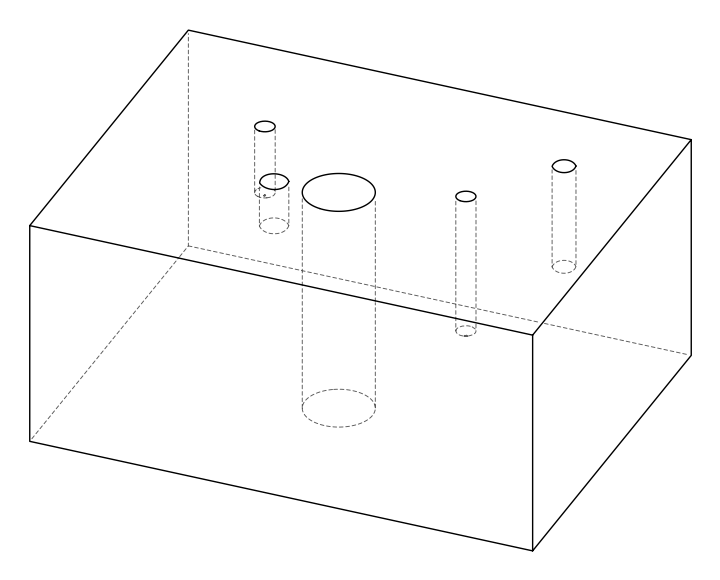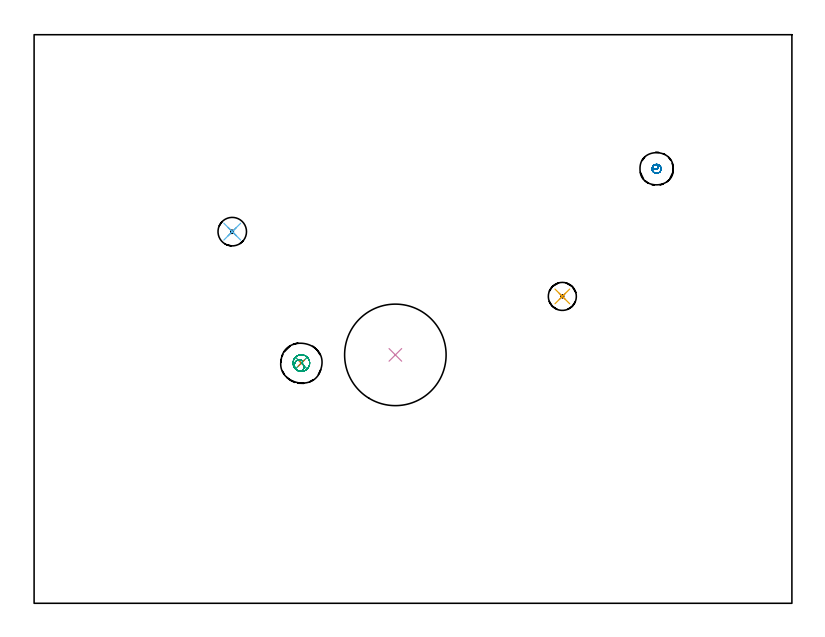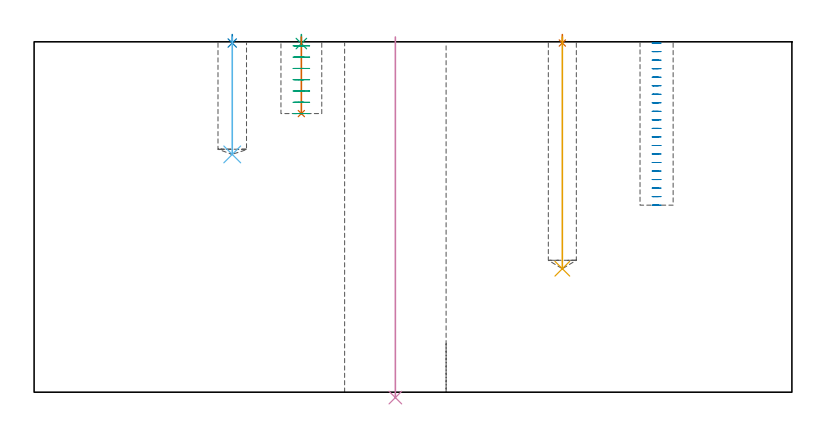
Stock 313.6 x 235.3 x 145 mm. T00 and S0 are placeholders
(PLAN: 9 operations, 4 tool changes, 3.9 min)
(1 SPOT_DRILL | STEP1POCKET | NXT0321_9005460120000 | 0.03 min | 1 mm3)
(2 SPOT_DRILL_1 | STEP1POCKET_2 | NXT0321_9005460120000 | 0.03 min | 1 mm3)
(3 SPOT_DRILL_2 | STEP1POCKET_3 | NXT0321_9005460120000 | 0.03 min | 3 mm3)
(4 INDEXABLE_INSERT_DRILL_THROUGH_HOLE_FROM_SOLID | STEP1HOLE | NXT0302_036 | 0.6 min | 200831 mm3)
(5 DRILL_BLIND_HOLE_INTO_CENTER | STEP1POCKET | UGT0301_511 | 0.39 min | 9653 mm3)
(6 DRILL_BLIND_HOLE_INTO_CENTER_1 | STEP1POCKET_2 | NXT0301_089 | 0.2 min | 4923 mm3)
(7 DRILL_BLIND_HOLE_INTO_CENTER_2 | STEP1POCKET_3 | NXT0301_089 | 0.13 min | 3084 mm3)
(8 MILL_BLIND_HOLE_FROM_SOLID_MATERIAL | STEP1POCKET_1 | NXT0201_010 | Spiral | 1.48 min | 9964 mm3)
(9 MILL_ROUGH_BLIND_HOLE_CONTOUR | STEP1POCKET_3 | NXT0201_010 | Spiral | 1.02 min | 3572 mm3)
(TOOL NXT0321_9005460120000 | NC Spot Drill, 142deg, 12mm, Carbide, Uncoated | D12 PA142 FL30 Z2)
(TOOL NXT0302_036 | Index. Insert Drill 42mm [880-D4200L50-05] | D42 PA176 FL210 Z2)
(TOOL UGT0301_511 | Carbide Drill 11.6 mm | D11.6 PA118 FL94 Z2)
(TOOL NXT0301_089 | Carbide Drill 11.8mm [860.1-1180-035A1-MM 2214] | D11.8 PA140 FL55 Z2)
(TOOL NXT0201_010 | ENDMILL 10mm [2P460-1000-NA 1630] | D10 FL30 Z6)
(OP 1 SPOT_DRILL)
G17 G21 G94 G90
T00 M6
G54
G17 G0 G90 X218.6 Y127. S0 M3
G43 Z155. H0
G94 G81 G98 Z144.501 F250. R148.
G80
M5
M2
(OP 2 SPOT_DRILL_1)
G17 G21 G94 G90
T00 M6
G54
G17 G0 G90 X82. Y153.8 S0 M3
G43 Z155. H0
G94 G81 G98 Z144.492 F250. R148.
G80
M5
M2
(OP 3 SPOT_DRILL_2)
G17 G21 G94 G90
T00 M6
G54
G17 G0 G90 X110.6 Y99.4 S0 M3
G43 Z155. H0
G94 G81 G98 Z144.273 F250. R148.
G80
M5
M2
(OP 4 INDEXABLE_INSERT_DRILL_THROUGH_HOLE_FROM_SOLID)
G17 G21 G94 G90
T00 M6
G54
G17 G0 G90 X149.5 Y102.8 S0 M3
G43 Z155. H1
G94 G81 G98 Z-2.233 F250. R147.
G80
M5
M2
(OP 5 DRILL_BLIND_HOLE_INTO_CENTER)
G17 G21 G94 G90
T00 M6
G54
G17 G0 G90 X218.6 Y127. S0 M3
G43 Z155. H0
G94 G81 G98 Z51.1 F250. R147.
G80
M5
M2
(OP 6 DRILL_BLIND_HOLE_INTO_CENTER_1)
G17 G21 G94 G90
T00 M6
G54
G17 G0 G90 X82. Y153.8 S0 M3
G43 Z155. H1
G94 G81 G98 Z98.4 F250. R147.
G80
M5
M2
(OP 7 DRILL_BLIND_HOLE_INTO_CENTER_2)
G17 G21 G94 G90
T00 M6
G54
G17 G0 G90 X110.6 Y99.4 S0 M3
G43 Z155. H1
G94 G81 G98 Z115.3 F250. R147.
G80
M5
M2
(OP 8 MILL_BLIND_HOLE_FROM_SOLID_MATERIAL)
G17 G21 G94 G90
T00 M6
G54
G17 G0 G90 X257.6 Y179.8 S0 M3
G43 Z155. H1
Z144.47
G94 G3 X258.159 Y181.091 R0.767 F250.
X256.334 Y181.149 R1.291
X256.251 Y178.534 R1.85
X256.334 Y181.149 R-1.85
X256.292 Y179.841 R0.925
X257.6 Y179.8 R0.925
G0 Z140.94
G3 X258.159 Y181.091 R0.767
X256.334 Y181.149 R1.291
X256.251 Y178.534 R1.85
X256.334 Y181.149 R-1.85
X256.292 Y179.841 R0.925
X257.6 Y179.8 R0.925
G0 Z137.41
G3 X258.159 Y181.091 R0.767
X256.334 Y181.149 R1.291
X256.251 Y178.534 R1.85
X256.334 Y181.149 R-1.85
X256.292 Y179.841 R0.925
X257.6 Y179.8 R0.925
G0 Z133.88
G3 X258.159 Y181.091 R0.767
X256.334 Y181.149 R1.291
X256.251 Y178.534 R1.85
X256.334 Y181.149 R-1.85
X256.292 Y179.841 R0.925
X257.6 Y179.8 R0.925
G0 Z130.35
G3 X258.159 Y181.091 R0.767
X256.334 Y181.149 R1.291
X256.251 Y178.534 R1.85
X256.334 Y181.149 R-1.85
X256.292 Y179.841 R0.925
X257.6 Y179.8 R0.925
G0 Z126.82
G3 X258.159 Y181.091 R0.767
X256.334 Y181.149 R1.291
X256.251 Y178.534 R1.85
X256.334 Y181.149 R-1.85
X256.292 Y179.841 R0.925
X257.6 Y179.8 R0.925
G0 Z123.29
G3 X258.159 Y181.091 R0.767
X256.334 Y181.149 R1.291
X256.251 Y178.534 R1.85
X256.334 Y181.149 R-1.85
X256.292 Y179.841 R0.925
X257.6 Y179.8 R0.925
G0 Z119.76
G3 X258.159 Y181.091 R0.767
X256.334 Y181.149 R1.291
X256.251 Y178.534 R1.85
X256.334 Y181.149 R-1.85
X256.292 Y179.841 R0.925
X257.6 Y179.8 R0.925
G0 Z116.23
G3 X258.159 Y181.091 R0.767
X256.334 Y181.149 R1.291
X256.251 Y178.534 R1.85
X256.334 Y181.149 R-1.85
X256.292 Y179.841 R0.925
X257.6 Y179.8 R0.925
G0 Z112.7
G3 X258.159 Y181.091 R0.767
X256.334 Y181.149 R1.291
X256.251 Y178.534 R1.85
X256.334 Y181.149 R-1.85
X256.292 Y179.841 R0.925
X257.6 Y179.8 R0.925
G0 Z109.17
G3 X258.159 Y181.091 R0.767
X256.334 Y181.149 R1.291
X256.251 Y178.534 R1.85
X256.334 Y181.149 R-1.85
X256.292 Y179.841 R0.925
X257.6 Y179.8 R0.925
G0 Z105.64
G3 X258.159 Y181.091 R0.767
X256.334 Y181.149 R1.291
X256.251 Y178.534 R1.85
X256.334 Y181.149 R-1.85
X256.292 Y179.841 R0.925
X257.6 Y179.8 R0.925
G0 Z102.11
G3 X258.159 Y181.091 R0.767
X256.334 Y181.149 R1.291
X256.251 Y178.534 R1.85
X256.334 Y181.149 R-1.85
X256.292 Y179.841 R0.925
X257.6 Y179.8 R0.925
G0 Z98.58
G3 X258.159 Y181.091 R0.767
X256.334 Y181.149 R1.291
X256.251 Y178.534 R1.85
X256.334 Y181.149 R-1.85
X256.292 Y179.841 R0.925
X257.6 Y179.8 R0.925
G0 Z95.05
G3 X258.159 Y181.091 R0.767
X256.334 Y181.149 R1.291
X256.251 Y178.534 R1.85
X256.334 Y181.149 R-1.85
X256.292 Y179.841 R0.925
X257.6 Y179.8 R0.925
G0 Z91.52
G3 X258.159 Y181.091 R0.767
X256.334 Y181.149 R1.291
X256.251 Y178.534 R1.85
X256.334 Y181.149 R-1.85
X256.292 Y179.841 R0.925
X257.6 Y179.8 R0.925
G0 Z87.99
G3 X258.159 Y181.091 R0.767
X256.334 Y181.149 R1.291
X256.251 Y178.534 R1.85
X256.334 Y181.149 R-1.85
X256.292 Y179.841 R0.925
X257.6 Y179.8 R0.925
G0 Z84.46
G3 X258.159 Y181.091 R0.767
X256.334 Y181.149 R1.291
X256.251 Y178.534 R1.85
X256.334 Y181.149 R-1.85
X256.292 Y179.841 R0.925
X257.6 Y179.8 R0.925
G0 Z80.93
G3 X258.159 Y181.091 R0.767
X256.334 Y181.149 R1.291
X256.251 Y178.534 R1.85
X256.334 Y181.149 R-1.85
X256.292 Y179.841 R0.925
X257.6 Y179.8 R0.925
G0 Z77.4
G3 X258.159 Y181.091 R0.767
X256.334 Y181.149 R1.291
X256.251 Y178.534 R1.85
X256.334 Y181.149 R-1.85
X256.292 Y179.841 R0.925
X257.6 Y179.8 R0.925
G0 Z155.
M5
M2
(OP 9 MILL_ROUGH_BLIND_HOLE_CONTOUR)
G17 G21 G94 G90
T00 M6
G54
G17 G0 G90 X110.6 Y99.4 S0 M3
G43 Z155. H1
Z143.329
G94 G3 X111.037 Y100.225 R0.528 F250.
X109.63 Y100.827 R1.419
X107.727 Y98.723 R2.282
X109.33 Y96.192 R2.545
X113.808 Y98.13 R3.45
X109.33 Y96.192 R-3.45
X111.569 Y97.161 R1.725
X110.6 Y99.4 R1.725
G0 Z138.657
G3 X111.037 Y100.225 R0.528
X109.63 Y100.827 R1.419
X107.727 Y98.723 R2.282
X109.33 Y96.192 R2.545
X113.808 Y98.13 R3.45
X109.33 Y96.192 R-3.45
X111.569 Y97.161 R1.725
X110.6 Y99.4 R1.725
G0 Z133.986
G3 X111.037 Y100.225 R0.528
X109.63 Y100.827 R1.419
X107.727 Y98.723 R2.282
X109.33 Y96.192 R2.545
X113.808 Y98.13 R3.45
X109.33 Y96.192 R-3.45
X111.569 Y97.161 R1.725
X110.6 Y99.4 R1.725
G0 Z129.314
G3 X111.037 Y100.225 R0.528
X109.63 Y100.827 R1.419
X107.727 Y98.723 R2.282
X109.33 Y96.192 R2.545
X113.808 Y98.13 R3.45
X109.33 Y96.192 R-3.45
X111.569 Y97.161 R1.725
X110.6 Y99.4 R1.725
G0 Z124.643
G3 X111.037 Y100.225 R0.528
X109.63 Y100.827 R1.419
X107.727 Y98.723 R2.282
X109.33 Y96.192 R2.545
X113.808 Y98.13 R3.45
X109.33 Y96.192 R-3.45
X111.569 Y97.161 R1.725
X110.6 Y99.4 R1.725
G0 Z119.971
G3 X111.037 Y100.225 R0.528
X109.63 Y100.827 R1.419
X107.727 Y98.723 R2.282
X109.33 Y96.192 R2.545
X113.808 Y98.13 R3.45
X109.33 Y96.192 R-3.45
X111.569 Y97.161 R1.725
X110.6 Y99.4 R1.725
G0 Z115.3
G3 X111.037 Y100.225 R0.528
X109.63 Y100.827 R1.419
X107.727 Y98.723 R2.282
X109.33 Y96.192 R2.545
X113.808 Y98.13 R3.45
X109.33 Y96.192 R-3.45
X111.569 Y97.161 R1.725
X110.6 Y99.4 R1.725
G0 Z155.
M5
M2
